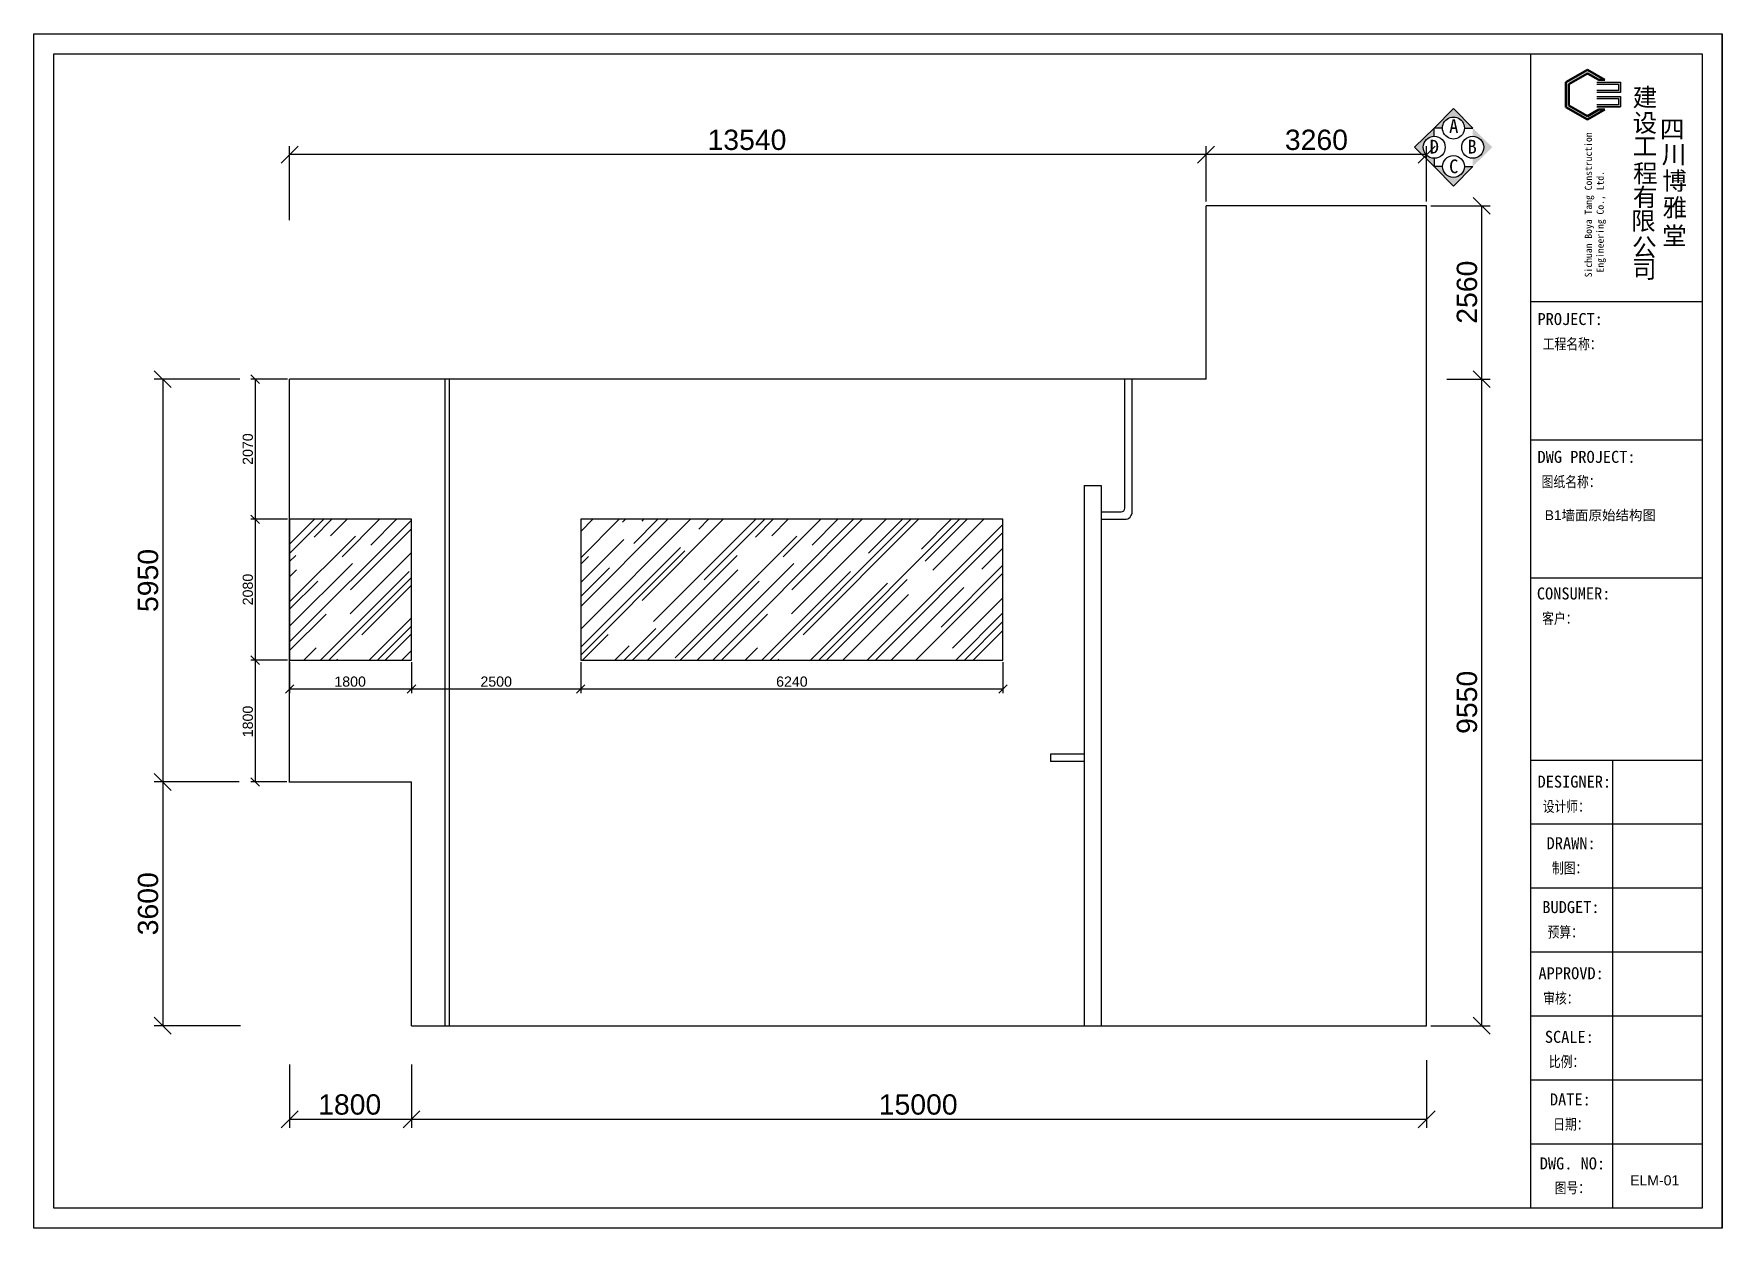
# Model space of a CAD drawing. Header units: inches. Extents: x -138455 to 599497, y -747149 to 13167.
# Drawn here: x 229739 to 254687, y -707250 to -689608 of the extents above; entities that cross this region are included whole.
import ezdxf
from ezdxf.enums import TextEntityAlignment as Align

# ---------------------------------------------------------------- set-up
doc = ezdxf.new("R2010")
doc.units = ezdxf.units.IN
doc.header["$MEASUREMENT"] = 0
for name, color, linetype in [('3', 3, 'Continuous'), ('4-插座', 20, 'Continuous'), ('TK', 7, 'Continuous'), ('标准图块', 2, 'Continuous')]:
    doc.layers.add(name, color=color, linetype=linetype)
doc.styles.add('-宋体', font='', dxfattribs={"width": 0.8})
doc.styles.add('12354', font='', dxfattribs={"height": 180})
doc.styles.add('MtXpl_', font='')
doc.styles.get("Standard").update_dxf_attribs({"font": 'arial.ttf'})
doc.styles.add('STYLE2', font='')
doc.styles.add('TK-SH', font='')
doc.styles.get('-宋体').set_extended_font_data('SimSun')
doc.styles.get('12354').set_extended_font_data('SimSun')
doc.styles.get('MtXpl_').set_extended_font_data('SimSun')
doc.styles.get('STYLE2').set_extended_font_data('宋体')
doc.styles.get('TK-SH').set_extended_font_data('STXihei')

msp = doc.modelspace()

# ---------------------------------------------------------------- hatches: boundary and pattern name
at = {"lineweight": 50}
msp.add_hatch(color=255, dxfattribs=at).paths.add_polyline_path([(252694.8823490075, -690141.6398079365), (252377.9099373559, -690324.6439151464), (252377.9099373559, -690690.6521295614), (252694.8823490075, -690873.6562367703), (252952.0316669626, -690725.1910088134), (252864.3002171304, -690725.1910088134), (252694.8823490075, -690823.0044605935), (252421.7756622705, -690665.3262414705), (252421.7756622705, -690349.9698032362), (252694.8823490075, -690192.2915841171), (252864.3002171304, -690290.1050358933), (252952.0316669626, -690290.1050358933)])
for points in [[(253184.9735646941, -690320.91336156), (252836.3039118782, -690320.91336156), (252836.3039118782, -690353.0815598299), (253152.8053664205, -690353.0815598299), (253152.8053664205, -690443.736034356), (252836.3039118782, -690443.736034356), (252836.3039118782, -690475.9042326285), (253184.9735646941, -690475.9042326285)], [(253184.9735646941, -690532.1085086496), (252836.3039118782, -690532.1085086496), (252836.3039118782, -690564.2767069234), (253152.8053664205, -690564.2767069234), (253152.8053664205, -690654.9311814482), (252836.3039118782, -690654.9311814482), (252836.3039118782, -690687.0993797245), (253184.9735646941, -690687.0993797245)]]:
    msp.add_hatch(color=255).paths.add_polyline_path(points)
at = {"ltscale": 3}
h = msp.add_hatch(color=255, dxfattribs=at)
edge = h.paths.add_edge_path()
edge.add_line((251000.0225805267, -691446.3428306177), (251000.0225805267, -691568.2276705295))
edge.add_line((251000.0225805267, -691568.2276705295), (251290.2803927806, -691284.048185938))
edge.add_line((251290.2803927806, -691284.048185938), (251000.0225805267, -690999.8687013465))
edge.add_line((251000.0225805267, -690999.8687013465), (251000.0225805267, -691121.7535438526))
edge.add_ellipse((251000.0225818238, -691284.0481872351), major_axis=(-0.1689480272960162, 162.2945554454324), ratio=0.9999999999011904, start_angle=269.94035578660055, end_angle=359.940355786558, ccw=False)
edge.add_ellipse((251000.0225805267, -691284.048185938), major_axis=(0.03947684153921137, 162.2946398784323), ratio=0.9999999999013701, start_angle=180.013936728693, end_angle=270.0139367286903, ccw=False)
edge = h.paths.add_edge_path()
edge.add_line((250878.1377406268, -690999.8687013465), (251000.0225805267, -690999.8687013465))
edge.add_line((251000.0225805267, -690999.8687013465), (250715.8430959632, -690709.6108890639))
edge.add_line((250715.8430959632, -690709.6108890639), (250431.6636113997, -690999.8687013465))
edge.add_line((250431.6636113997, -690999.8687013465), (250553.5484512995, -690999.8687013465))
edge.add_ellipse((250715.8430959632, -690999.8687013465), major_axis=(0.166322002751345, 162.2945594550854), ratio=0.9999999999006526, start_angle=-89.9412824096338, end_angle=90.0587175903662, ccw=False)
edge = h.paths.add_edge_path()
edge.add_line((250431.6636113997, -691121.7535412583), (250431.6636113997, -690999.8687013465))
edge.add_line((250431.6636113997, -690999.8687013465), (250141.4057991458, -691284.048185938))
edge.add_line((250141.4057991458, -691284.048185938), (250431.6636113997, -691568.2276705295))
edge.add_line((250431.6636113997, -691568.2276705295), (250431.6636113997, -691446.3428306177))
edge.add_ellipse((250431.6636113997, -691284.0481859379), major_axis=(0.2034695456439127, 162.2945171343531), ratio=0.9999999999006526, start_angle=90.07183200222431, end_angle=180.0718320022386, ccw=False)
edge.add_ellipse((250431.6636113997, -691284.048185938), major_axis=(-0.2034696663681243, 162.2945171342017), ratio=0.9999999999006526, start_angle=359.9281679551414, end_angle=449.92816795511465, ccw=False)
edge = h.paths.add_edge_path()
edge.add_line((251000.0225805267, -691568.2276705295), (250878.1377406268, -691568.2276705295))
edge.add_ellipse((250715.8430959632, -691568.2276705295), major_axis=(0.166322002751345, 162.2945594550854), ratio=0.9999999999006526, start_angle=90.0587175903662, end_angle=270.0587175903662, ccw=False)
edge.add_line((250553.5484512995, -691568.2276705295), (250431.6636113997, -691568.2276705295))
edge.add_line((250431.6636113997, -691568.2276705295), (250715.8430959632, -691858.485482812))
edge.add_line((250715.8430959632, -691858.485482812), (251000.0225805267, -691568.2276705295))

# ---------------------------------------------------------------- linework, layer by layer
at = {"color": 255, "lineweight": -2}
for p, q in [((229738.9000995903, -707249.780446135), (229738.8413009818, -689607.9333770247)), ((229738.8413009818, -689607.9333770247), (254686.9085276645, -689607.9333770247)), ((254686.9085276645, -689607.9333770247), (254686.9673259199, -707249.7804461354)), ((254686.9673255685, -707249.780446135), (229738.9000995903, -707249.780446135))]:
    msp.add_line(p, q, dxfattribs=at)
at = {"color": 255}
for p, q in [((254686.9673255685, -707249.780446135), (254686.908527313, -689607.9333770247)), ((254686.9673262737, -707249.7804461775), (254686.9085280182, -689607.9333770673)), ((254686.967325567, -707249.7804461354), (254686.9085273115, -689607.9333770253)), ((254686.9673262729, -707249.7804461778), (254686.9085280174, -689607.9333770677)), ((230035.9026674147, -706952.777878481), (230035.8438691593, -689904.9359446791)), ((230035.8438691593, -689904.9359446791), (254389.9059591363, -689904.9359446791)), ((251855.6595426817, -689904.9359446791), (251855.7183409372, -706952.777878481)), ((254389.9059591363, -689904.9359446791), (254389.9647573919, -706952.777878481)), ((254389.9059591363, -689904.9359446791), (254389.9647573911, -706952.7778784811)), ((252836.3039118782, -690320.91336156), (253184.9735646941, -690320.91336156)), ((252836.3039118782, -690353.0815598299), (253152.8053664205, -690353.0815598299)), ((253152.8053664205, -690443.736034356), (252836.3039118782, -690443.736034356)), ((253184.9735646941, -690475.9042326285), (252836.3039118782, -690475.9042326285)), ((252836.3039118782, -690532.1085086496), (253184.9735646941, -690532.1085086496)), ((252836.3039118782, -690532.1085086496), (253184.9735646883, -690532.1085086496)), ((253152.8053664205, -690353.0815598299), (253152.8053664205, -690443.736034356)), ((253184.9735646941, -690320.91336156), (253184.9735646941, -690475.9042326285)), ((253184.9735646941, -690532.1085086496), (253184.9735646941, -690687.0993797245)), ((252836.3039118782, -690564.2767069234), (253152.8053664205, -690564.2767069234)), ((253152.8053664205, -690654.9311814482), (252836.3039118782, -690654.9311814482)), ((253184.9735646941, -690687.0993797245), (252836.3039118782, -690687.0993797245)), ((252836.3039118782, -690687.0993797245), (253184.9735646883, -690687.0993797245)), ((253152.8053664205, -690564.2767069234), (253152.8053664205, -690654.9311814482)), ((251855.6595426817, -693562.3077511194), (254389.9059591363, -693562.3077511194)), ((251855.6595426817, -695603.4539188603), (254389.9059591363, -695603.4539188603)), ((251855.6595426817, -697644.6000865998), (254389.9059591363, -697644.6000865998)), ((251855.7183409372, -700338.1064890724), (254389.9647573919, -700338.1064890724)), ((253066.4986453681, -700338.1064890724), (253066.4986453681, -706952.777878481)), ((254389.9647573919, -701283.0595447016), (251855.7183409372, -701283.0595447016)), ((254389.9647573919, -702228.0126003326), (251855.7183409372, -702228.0126003326)), ((254389.9647573919, -703172.9656559639), (251855.7183409372, -703172.9656559639)), ((254389.9647573919, -704117.9187115917), (251855.7183409372, -704117.9187115917)), ((254389.9647573919, -705062.8717672201), (251855.7183409372, -705062.8717672201)), ((254389.9647573919, -706007.8248228496), (251855.7183409372, -706007.8248228496)), ((254389.9647573911, -706952.7778784811), (230035.9026674147, -706952.777878481))]:
    msp.add_line(p, q, dxfattribs=at)
at = {"color": 255, "lineweight": 50}
for p, q in [((252694.8823490075, -690141.6398079365), (252377.9099373559, -690324.6439151464)), ((252694.8823490075, -690192.2915841171), (252421.7756622705, -690349.9698032362)), ((252952.0316669626, -690290.1050358933), (252694.8823490075, -690141.6398079365)), ((252864.3002171304, -690290.1050358933), (252694.8823490075, -690192.2915841171)), ((252952.0316669582, -690290.1050358933), (252864.3002171304, -690290.1050358933)), ((252377.9099373559, -690324.6439151464), (252377.9099373559, -690690.6521295629)), ((252421.7756622705, -690349.9698032362), (252421.7756622705, -690665.3262414705)), ((252377.9099373559, -690690.6521295629), (252694.8823490075, -690873.6562367703)), ((252421.7756622705, -690665.3262414705), (252694.8823490075, -690823.0044605935)), ((252694.8823490075, -690823.0044605935), (252864.3002171304, -690725.1910088134)), ((252694.8823490075, -690873.6562367703), (252952.0316669626, -690725.1910088134)), ((252952.0316669582, -690725.1910088147), (252864.3002171304, -690725.1910088147))]:
    msp.add_line(p, q, dxfattribs=at)
at = {"color": 255, "ltscale": 3}
for p, q in [((250431.6636113997, -690999.8687013465), (250715.8430959632, -690709.6108890639)), ((251000.0225805267, -690999.8687013465), (250715.8430959632, -690709.6108890639)), ((250431.6636113997, -690999.8687013465), (250141.4057991458, -691284.0481859379)), ((250431.6636113997, -691121.7535412583), (250431.6636113997, -690999.8687013465)), ((250553.5484512995, -690999.8687013465), (250431.6636113997, -690999.8687013465)), ((250878.1377406268, -690999.8687013465), (251000.0225805267, -690999.8687013465)), ((250431.6636113997, -691568.2276705295), (250141.4057991458, -691284.0481859379)), ((250431.6636113997, -691446.3428306177), (250431.6636113997, -691568.2276705295)), ((250553.5484512995, -691568.2276705295), (250431.6636113997, -691568.2276705295)), ((250431.6636113997, -691568.2276705295), (250715.8430959632, -691858.485482812)), ((251000.0225805267, -691568.2276705295), (250715.8430959632, -691858.485482812)), ((250878.1377406268, -691568.2276705295), (251000.0225805267, -691568.2276705295))]:
    msp.add_line(p, q, dxfattribs=at)
at = {"color": 255, "linetype": 'ByBlock'}
for p, q in [((233644.6100602653, -691266.7319375825), (233394.6100602653, -691516.7319375825)), ((247184.6100602653, -691266.7319375825), (246934.6100602653, -691516.7319375825)), ((246934.6100602653, -691516.7319375825), (247184.6100602653, -691266.7319375825)), ((250194.6100602653, -691516.7319375825), (250444.6100602653, -691266.7319375825)), ((251256.6100602656, -692273.7319375827), (251006.6100602656, -692023.7319375827)), ((231768.6100602656, -694833.7319375827), (231518.6100602656, -694583.7319375827)), ((233072.1100602654, -694771.2319375827), (232947.1100602654, -694646.2319375827)), ((251006.6100602656, -694583.7319375827), (251256.6100602656, -694833.7319375827)), ((251256.6100602654, -694833.7319375827), (251006.6100602654, -694583.7319375827)), ((232947.1100602654, -696716.2319375827), (233072.1100602654, -696841.2319375827)), ((233072.1100602654, -696841.2319375827), (232947.1100602654, -696716.2319375827)), ((232947.1100602654, -698796.2319375827), (233072.1100602654, -698921.2319375827)), ((233072.1100602654, -698921.2319375827), (232947.1100602654, -698796.2319375827)), ((233582.1100602653, -699222.2319375825), (233457.1100602653, -699347.2319375825)), ((235257.1100602653, -699347.2319375825), (235382.1100602653, -699222.2319375825)), ((235382.1100602653, -699222.2319375825), (235257.1100602653, -699347.2319375825)), ((237757.1100602653, -699347.2319375825), (237882.1100602653, -699222.2319375825)), ((237882.1100602653, -699222.2319375825), (237757.1100602653, -699347.2319375825)), ((243997.1100602653, -699347.2319375825), (244122.1100602653, -699222.2319375825)), ((231518.6100602656, -700533.7319375827), (231768.6100602656, -700783.7319375827)), ((231768.6100602656, -700783.7319375827), (231518.6100602656, -700533.7319375827)), ((232947.1100602654, -700596.2319375827), (233072.1100602654, -700721.2319375827)), ((231518.6100602656, -704133.7319375827), (231768.6100602656, -704383.7319375827)), ((251006.6100602654, -704133.7319375827), (251256.6100602654, -704383.7319375827)), ((233644.6100602653, -705514.7319375825), (233394.6100602653, -705764.7319375825)), ((235194.6100602653, -705764.7319375825), (235444.6100602653, -705514.7319375825)), ((235444.6100602653, -705514.7319375825), (235194.6100602653, -705764.7319375825)), ((250194.6100602653, -705764.7319375825), (250444.6100602653, -705514.7319375825))]:
    msp.add_line(p, q, dxfattribs=at)
at = {"color": 255, "ltscale": 3}
for centre, major_axis, ratio, start_param, end_param in [((250715.8430959632, -690999.8687013465), (-1.07301536595672, 162.2910975061585), 0.9999999999006441, 4.705777405582288, 10.98896271276188), ((250431.6636113997, -691284.0481859379), (-1.174534156935575, 162.2903945438716), 0.9999999999013596, 4.705151869067444, 10.98833717624703), ((251000.0225805267, -691284.0481859379), (-1.224606148548275, 162.2900244361072), 0.9999999999015384, 4.704843335414254, 10.98802864259384), ((250715.8430959632, -691568.2276705295), (0.7351783255335931, 162.292979529371), 0.9999999999013657, -1.56626641244533, 4.716918894734256)]:
    msp.add_ellipse(centre, major_axis=major_axis, ratio=ratio, start_param=start_param, end_param=end_param, dxfattribs=at)
at = {"layer": '4-插座', "color": 255, "linetype": 'ByBlock', "ltscale": 20}
for p, q in [((233519.6100602653, -692360.2319375825), (233519.6100602653, -691266.7319375825)), ((247059.6100602653, -692086.2319375825), (247059.6100602653, -691266.7319375825)), ((247059.6100602653, -692086.2319375825), (247059.6100602653, -691266.7319375825)), ((250319.6100602653, -692086.2319375825), (250319.6100602653, -691266.7319375825)), ((247059.6100602653, -691391.7319375825), (233519.6100602653, -691391.7319375825)), ((250319.6100602653, -691391.7319375825), (247059.6100602653, -691391.7319375825)), ((250382.1100602654, -692148.7319375827), (251256.6100602656, -692148.7319375827)), ((251131.6100602656, -692148.7319375827), (251131.6100602656, -694708.7319375827)), ((232785.1100602654, -694708.7319375827), (231518.6100602656, -694708.7319375827)), ((231643.6100602656, -694708.7319375827), (231643.6100602656, -700658.7319375827)), ((233488.3600602654, -694708.7319375827), (232947.1100602654, -694708.7319375827)), ((233009.6100602654, -694708.7319375827), (233009.6100602654, -696778.7319375827)), ((235819.6100602653, -704258.7319375825), (235819.6100602653, -694708.7319375825)), ((235879.6100602653, -704258.7319375825), (235879.6100602653, -694708.7319375825)), ((245859.6100602653, -696613.7319375825), (245859.6100602653, -694708.7319375825)), ((245969.6100602653, -696668.7319375825), (245969.6100602653, -694708.7319375825)), ((250616.1100602654, -694708.7319375827), (251256.6100602654, -694708.7319375827)), ((250616.1100602654, -694708.7319375827), (251256.6100602656, -694708.7319375827)), ((251131.6100602654, -694708.7319375827), (251131.6100602654, -704258.7319375827)), ((245259.6100602653, -696278.7319375825), (245259.6100602653, -704258.7319375825)), ((245259.6100602653, -696278.7319375825), (245509.6100602653, -696278.7319375825)), ((245509.6100602653, -696278.7319375825), (245509.6100602653, -704258.7319375825)), ((233488.3600602654, -696778.7319375827), (232947.1100602654, -696778.7319375827)), ((233488.3600602654, -696778.7319375827), (232947.1100602654, -696778.7319375827)), ((233009.6100602654, -696778.7319375827), (233009.6100602654, -698858.7319375827)), ((245509.6100602653, -696668.7319375825), (245804.6100602653, -696668.7319375825)), ((245509.6100602653, -696778.7319375825), (245859.6100602653, -696778.7319375825)), ((233488.3600602654, -698858.7319375827), (232947.1100602654, -698858.7319375827)), ((233488.3600602654, -698858.7319375827), (232947.1100602654, -698858.7319375827)), ((233009.6100602654, -698858.7319375827), (233009.6100602654, -700658.7319375827)), ((233519.6100602653, -698889.9819375825), (233519.6100602653, -699347.2319375825)), ((235319.6100602653, -698889.9819375825), (235319.6100602653, -699347.2319375825)), ((235319.6100602653, -698889.9819375825), (235319.6100602653, -699347.2319375825)), ((237819.6100602653, -698889.9819375825), (237819.6100602653, -699347.2319375825)), ((237819.6100602653, -698889.9819375825), (237819.6100602653, -699347.2319375825)), ((244059.6100602653, -698889.9819375825), (244059.6100602653, -699347.2319375825)), ((233519.6100602653, -699284.7319375825), (235319.6100602653, -699284.7319375825)), ((235319.6100602653, -699284.7319375825), (237819.6100602653, -699284.7319375825)), ((237819.6100602653, -699284.7319375825), (244059.6100602653, -699284.7319375825)), ((244759.6100602653, -700248.7319375825), (244759.6100602653, -700358.7319375825)), ((245259.6100602653, -700248.7319375825), (244759.6100602653, -700248.7319375825)), ((245259.6100602653, -700358.7319375825), (244759.6100602653, -700358.7319375825)), ((232775.1100602654, -700658.7319375827), (231518.6100602656, -700658.7319375827)), ((232775.1100602654, -700658.7319375827), (231518.6100602656, -700658.7319375827)), ((231643.6100602656, -700658.7319375827), (231643.6100602656, -704258.7319375827)), ((233478.3600602654, -700658.7319375827), (232947.1100602654, -700658.7319375827)), ((232794.1100602654, -704258.7319375827), (231518.6100602656, -704258.7319375827)), ((250382.1100602654, -704258.7319375827), (251256.6100602654, -704258.7319375827)), ((250319.6100602653, -704767.2319375825), (250319.6100602653, -705764.7319375825)), ((233519.6100602653, -704832.2319375825), (233519.6100602653, -705764.7319375825)), ((235319.6100602653, -704832.2319375825), (235319.6100602653, -705764.7319375825)), ((235319.6100602653, -704832.2319375825), (235319.6100602653, -705764.7319375825)), ((233519.6100602653, -705639.7319375825), (235319.6100602653, -705639.7319375825)), ((235319.6100602653, -705639.7319375825), (250319.6100602653, -705639.7319375825))]:
    msp.add_line(p, q, dxfattribs=at)
at = {"layer": '4-插座', "color": 255, "linetype": 'Continuous', "ltscale": 20}
for p, q in [((233519.6100602653, -697281.8909582114), (234022.7690808941, -696778.7319375826)), ((233519.6100602653, -697145.3910651712), (233886.2691878539, -696778.7319375826)), ((233519.6100602653, -698589.4162494391), (235319.6100602653, -696789.4162494391)), ((233880.7946930011, -697042.837808722), (234144.9005641408, -696778.7319375824)), ((234125.0576594942, -697021.2851940315), (234367.6109159433, -696778.7319375825)), ((234293.8864745703, -697333.7981070447), (234848.9526440326, -696778.7319375824)), ((234717.7545634848, -697161.3771895203), (235100.3998154226, -696778.7319375825)), ((237819.6100602653, -697346.6294891548), (238387.5076118376, -696778.7319375825)), ((237819.6100602653, -698065.0499788403), (239105.9281015231, -696778.7319375825)), ((237819.6100602653, -696958.6824247246), (237999.5605474074, -696778.7319375825)), ((237819.6100602653, -698402.7076089926), (239443.5857316753, -696778.7319375825)), ((238435.9146537112, -696823.719559368), (238480.9022754967, -696778.7319375824)), ((238604.7434687873, -697136.2324723812), (238962.244003586, -696778.7319375826)), ((238726.8749520339, -696805.7590471259), (238753.9020615773, -696778.7319375825)), ((238726.8749520338, -697976.7844453134), (239924.9274597646, -696778.7319375826)), ((238895.7037671099, -698289.2973583265), (240406.269187854, -696778.7319375825)), ((239563.8348225176, -696924.298427924), (239709.401312859, -696778.7319375826)), ((239646.4531788313, -697675.0478396455), (240542.7690808943, -696778.7319375826)), ((239770.2943721219, -698858.7319375825), (241850.2943721219, -696778.7319375825)), ((240400.7946930012, -697042.837808722), (240664.9005641408, -696778.7319375824)), ((240618.0305499508, -698858.7319375826), (242698.0305499509, -696778.7319375825)), ((240645.0576594942, -697021.2851940315), (240887.6109159432, -696778.7319375825)), ((240813.8864745703, -697333.7981070447), (241368.9526440326, -696778.7319375824)), ((240936.0179578169, -698174.3500799767), (242331.6361002112, -696778.7319375824)), ((240939.6100602653, -697818.7319375825), (241979.6100602653, -696778.7319375825)), ((241104.8467728929, -698486.86299299), (242812.9778283005, -696778.7319375824)), ((241237.7545634848, -697161.3771895202), (241620.3998154226, -696778.7319375824)), ((241336.4510396363, -698858.7319375825), (243416.4510396363, -696778.7319375825)), ((242074.7144339685, -697279.9165703184), (242575.8990667044, -696778.7319375826)), ((242854.2006652772, -697218.8508286951), (243294.3195563898, -696778.7319375825)), ((242911.6743044521, -697398.4559511165), (243531.3983179861, -696778.7319375825)), ((243023.0294803533, -697531.3637417082), (243775.6612844792, -696778.7319375824)), ((233519.6100602653, -698000.3114478969), (234491.4521092337, -697028.4693989285)), ((234419.6100602652, -697818.7319375825), (235319.6100602653, -696918.7319375825)), ((239215.40088502, -698824.5206231422), (241011.4521092338, -697028.4693989285)), ((242054.8715293219, -698858.7319375825), (244059.6100602653, -696853.9934066391)), ((242177.0030125685, -698858.7319375824), (244059.6100602653, -696976.1248898855)), ((234416.0179578168, -698174.3500799767), (235319.6100602653, -697270.7579775283)), ((237819.6100602653, -697713.0239388945), (238457.4672684018, -697075.166730758)), ((237819.6100602653, -698668.5231901763), (239294.4271388855, -697193.7061115562)), ((237819.6100602653, -698783.4704685259), (239359.0849829571, -697243.9955458341)), ((243748.6341749358, -697516.9953319146), (244059.6100602653, -697206.019446585)), ((233519.6100602653, -697404.022441458), (233611.3870093691, -697312.2454923542)), ((233519.6100602653, -698359.5216927398), (234448.3468798527, -697430.7848731524)), ((233519.6100602653, -697626.7327932605), (233622.1633167143, -697524.1795368114)), ((233975.8990667044, -698858.7319375825), (235285.3067503364, -697549.3242539505)), ((237819.6100602653, -697440.024152814), (237933.0203109313, -697326.6139021479)), ((237819.6100602653, -697921.3658809033), (238245.5332239445, -697495.442717224)), ((238584.9005641408, -698858.7319375825), (240131.3870093691, -697312.2454923542)), ((238807.6109159433, -698858.7319375824), (240142.1633167143, -697524.1795368114)), ((239540.3998154226, -698858.7319375825), (240968.3468798527, -697430.7848731523)), ((240495.8990667043, -698858.7319375826), (241805.3067503365, -697549.3242539505)), ((243145.1609635998, -698371.9157146404), (244059.6100602653, -697457.4666179749)), ((233519.6100602653, -698108.0745213497), (233934.6762297275, -697693.0083518875)), ((234098.0305499508, -698858.7319375825), (235319.6100602653, -697637.152427268)), ((234584.8467728929, -698486.86299299), (235319.6100602652, -697752.0997056176)), ((239288.9526440326, -698858.7319375825), (240454.6762297276, -697693.0083518875)), ((241214.3195563898, -698858.7319375825), (242351.3063224973, -697721.745171475)), ((241451.3983179861, -698858.7319375825), (242642.26662082, -697667.8636347486)), ((242406.8975692679, -698858.7319375825), (243479.2264913037, -697786.4030155467)), ((242773.2920190074, -698858.7319375826), (244059.6100602654, -697572.4138963247)), ((241695.6612844791, -698858.7319375824), (242663.8192355105, -697890.573986551)), ((243313.9897786759, -698684.4286276536), (244059.6100602652, -697938.8083460643)), ((233519.6100602653, -698718.7319375825), (234060.3998154225, -698177.9421824253)), ((234694.3195563898, -698858.7319375825), (235319.6100602652, -698233.441433707)), ((239899.6100602652, -698858.7319375826), (240580.3998154225, -698177.9421824253)), ((243362.3968205496, -698858.7319375826), (244059.6100602654, -698161.5186978668)), ((243491.7125086929, -698858.7319375825), (244059.6100602653, -698290.8343860101)), ((234816.4510396363, -698858.7319375825), (235319.6100602653, -698355.5729169535)), ((234931.3983179861, -698858.7319375825), (235319.6100602653, -698470.5201953034)), ((237844.9274597647, -698858.7319375825), (238223.9806092539, -698479.6787880933)), ((238462.7690808942, -698858.7319375826), (238928.0326891458, -698393.468329331)), ((243621.0281968364, -698858.7319375824), (244059.6100602653, -698420.1500741534)), ((233731.6361002112, -698858.7319375824), (233913.123615037, -698677.2444227566)), ((235175.6612844791, -698858.7319375824), (235319.6100602652, -698714.7831617963)), ((238326.269187854, -698858.7319375825), (238536.4935222671, -698648.5076031693)), ((240251.6361002112, -698858.7319375824), (240433.123615037, -698677.2444227566)), ((234212.9778283005, -698858.7319375825), (234225.6365280501, -698846.0732378328)), ((240732.9778283005, -698858.7319375824), (240745.6365280501, -698846.0732378328))]:
    msp.add_line(p, q, dxfattribs=at)
at = {"layer": '4-插座', "color": 255, "linetype": 'ByBlock', "ltscale": 20}
for centre, radius in [((245804.6100602653, -696613.7319375825), 55), ((245859.6100602653, -696668.7319375825), 110)]:
    msp.add_arc(centre, radius, 270, 0, dxfattribs=at)
at = {"layer": '标准图块', "color": 255, "linetype": 'ByBlock', "ltscale": 20}
for p, q in [((247059.6100602653, -694708.7319375825), (247059.6100602653, -692148.7319375825)), ((250319.6100602653, -692148.7319375825), (247059.6100602653, -692148.7319375825)), ((250319.6100602653, -704258.7319375825), (250319.6100602653, -692148.7319375825)), ((247059.6100602653, -694708.7319375825), (233519.6100602653, -694708.7319375825)), ((233519.6100602653, -700658.7319375825), (233519.6100602653, -694708.7319375825)), ((235319.6100602653, -696778.7319375825), (233519.6100602653, -696778.7319375825)), ((233519.6100602653, -696778.7319375825), (233519.6100602653, -698858.7319375825)), ((235319.6100602653, -698858.7319375825), (235319.6100602653, -696778.7319375825)), ((244059.6100602653, -696778.7319375825), (237819.6100602653, -696778.7319375825)), ((237819.6100602653, -696778.7319375825), (237819.6100602653, -698858.7319375825)), ((244059.6100602653, -698858.7319375825), (244059.6100602653, -696778.7319375825)), ((233519.6100602653, -698858.7319375825), (235319.6100602653, -698858.7319375825)), ((237819.6100602653, -698858.7319375825), (244059.6100602653, -698858.7319375825)), ((233509.6100602653, -700658.7319375825), (235319.6100602653, -700658.7319375825)), ((235319.6100602653, -704258.7319375825), (235319.6100602653, -700658.7319375825)), ((235319.6100602653, -704258.7319375825), (250319.6100602653, -704258.7319375825))]:
    msp.add_line(p, q, dxfattribs=at)

# ---------------------------------------------------------------- texts
at = {"color": 255, "style": 'MtXpl_'}
for s, height, p in [('建', 265.9300094776554, (253363.2643907022, -690679.3863809614)), ('设', 265.9300094776554, (253361.7787481913, -691056.9408042796)), ('四', 265.930009477539, (253767.4476252285, -691150.3461150064)), ('工', 265.930009477539, (253363.2643907022, -691402.0393788454)), ('川', 265.930009477539, (253792.7035479138, -691520.2350545697)), ('程', 265.9300094776554, (253369.2069607458, -691801.9069683813)), ('博', 265.930009477539, (253801.6174029793, -691913.5731027469)), ('有', 265.930009477539, (253366.235675724, -692153.4433078035)), ('雅', 265.930009477539, (253804.5886880011, -692309.0061658092)), ('限', 265.9300094776554, (253340.9797530386, -692504.0032242768)), ('堂', 265.930009477539, (253798.6461179575, -692725.2723746208)), ('公', 265.930009477539, (253355.8361781476, -692894.3431230547)), ('司', 265.9300094776554, (253352.8648931258, -693215.957882807))]:
    msp.add_text(s, height=height, dxfattribs=at).set_placement(p)
at = {"color": 255, "ltscale": 3, "style": 'STYLE2'}
for s, height, p in [('A', 202.2725454673637, (250651.1514351813, -691073.7542795417)), ('D', 202.2725454674801, (250363.5411736269, -691376.5503254492)), ('B', 202.2725454674801, (250922.7188302008, -691376.5503254492)), ('C', 202.2725454674801, (250651.1514351813, -691667.0816678023))]:
    msp.add_text(s, height=height, dxfattribs=at).set_placement(p)
at = {"color": 255, "style": '12354'}
for s, height, p in [('PROJECT:', 177.4909711082, (251957.245513567, -693821.0057396889)), ('DWG PROJECT:', 177.4909711083164, (251957.245513567, -695856.8958152003))]:
    msp.add_text(s, height=height, dxfattribs=at).set_placement(p, align=Align.MIDDLE_LEFT)
at = {"color": 255, "style": '-宋体'}
for s, height, width, p in [('工程名称：', 159.5750896930695, 0.7999999998771443, (252034.4900860041, -694269.0766419676)), ('图纸名称：', 159.5750896930695, 0.7999999999300602, (252018.8000213207, -696304.9667174784)), ('客户：', 159.5750896930695, 0.7999999999300602, (252026.1649028774, -698322.6126707826)), ('设计师：', 159.5750896930695, 0.7999999999300602, (252034.9527661085, -701099.8690448398)), ('制图：', 159.5750896930695, 0.7999999999300602, (252170.8796659725, -702009.9576783868)), ('预算：', 159.5750896930695, 0.7999999998771443, (252106.8327661797, -702955.3429949776)), ('审核：', 159.5750896931859, 0.7999999998765607, (252041.3315735893, -703932.5710333609)), ('比例：', 159.5750896930695, 0.7999999998771443, (252125.3029974944, -704869.4940028774)), ('日期：', 159.5750896930695, 0.7999999999300602, (252188.985458567, -705792.9193886876)), ('图号：', 159.5750896930695, 0.7999999998771443, (252211.1367735017, -706733.4642715021))]:
    msp.add_text(s, height=height, dxfattribs=dict(at, width=width)).set_placement(p)
at = {"color": 255, "style": '12354'}
for s, height, width, p in [('CONSUMER:', 177.4909711082, 1.000000002770061, (251948.2071456813, -697874.5417685037)), ('DESIGNER:', 177.4909711082, 1.000000002822977, (251958.4213784298, -700653.5811044574)), ('DRAWN:', 177.4909711082, 1.000000002822977, (252092.2087240187, -701562.7782570559)), ('BUDGET:', 177.4909711082, 1.000000002822977, (252028.8750089835, -702506.3806117511)), ('APPROVD:', 177.4909711082, 1.000000002822977, (251971.218848737, -703483.6086501343)), ('SCALE:', 177.4909711082, 1.000000002822977, (252065.888044015, -704423.2060624944)), ('DATE:', 177.4909711082, 1.000000002822977, (252140.9814612209, -705347.5229292535)), ('DWG. NO:', 177.4909711083164, 1.000000002822321, (251990.7947981168, -706292.475984883))]:
    msp.add_text(s, height=height, dxfattribs=dict(at, width=width)).set_placement(p, align=Align.MIDDLE_LEFT)
at = {"layer": '3', "color": 255}
msp.add_text('ELM-01', height=148.5004001741347, dxfattribs=at).set_placement((253325.8381602353, -706616.667117667))
at = {"layer": '4-插座', "color": 255}
for s, height, p in [('13540', 300, (239694.11210665, -691323.9113373097)), ('3260', 300, (248224.6714518069, -691323.9113373097)), ('1800', 150, (234180.131888369, -699250.923956682)), ('2500', 150, (236338.4709061043, -699250.923956682)), ('6240', 150, (240707.6011925982, -699250.923956682)), ('1800', 300, (233940.6537164726, -705572.1159757818)), ('15000', 300, (242224.11210665, -705572.1159757818))]:
    msp.add_text(s, height=height, dxfattribs=at).set_placement(p)
for s, height, p in [('2560', 300, (251063.9940984646, -693891.0102459046)), ('2070', 150, (232975.8020793647, -695974.8710917436)), ('5950', 300, (231575.9940984646, -698148.568226805)), ('2080', 150, (232975.8020793647, -698049.8710917436)), ('9550', 300, (251063.9940984643, -699948.568226805)), ('1800', 150, (232975.8020793647, -699998.2101094789)), ('3600', 300, (231575.7894599925, -702923.670546041))]:
    msp.add_text(s, height=height, rotation=90, dxfattribs=at).set_placement(p)
at = {"layer": '4-插座', "color": 255, "linetype": 'ByBlock', "ltscale": 20}
msp.add_text('B1墙面原始结构图', height=145.9296956591759, dxfattribs=at).set_placement((252064.3527361144, -696791.6347910033))
at = {"layer": 'TK', "color": 255, "style": 'TK-SH'}
for s, height, p in [('Sichuan Boya Tang Construction', 104.9620722443506, (252761.3632032399, -693205.7121034783)), (' Engineering Co., Ltd.', 104.9620722443215, (252936.2999903137, -693205.7121034783))]:
    msp.add_text(s, height=height, rotation=90, dxfattribs=at).set_placement(p)

doc.saveas('drawing.dxf')
